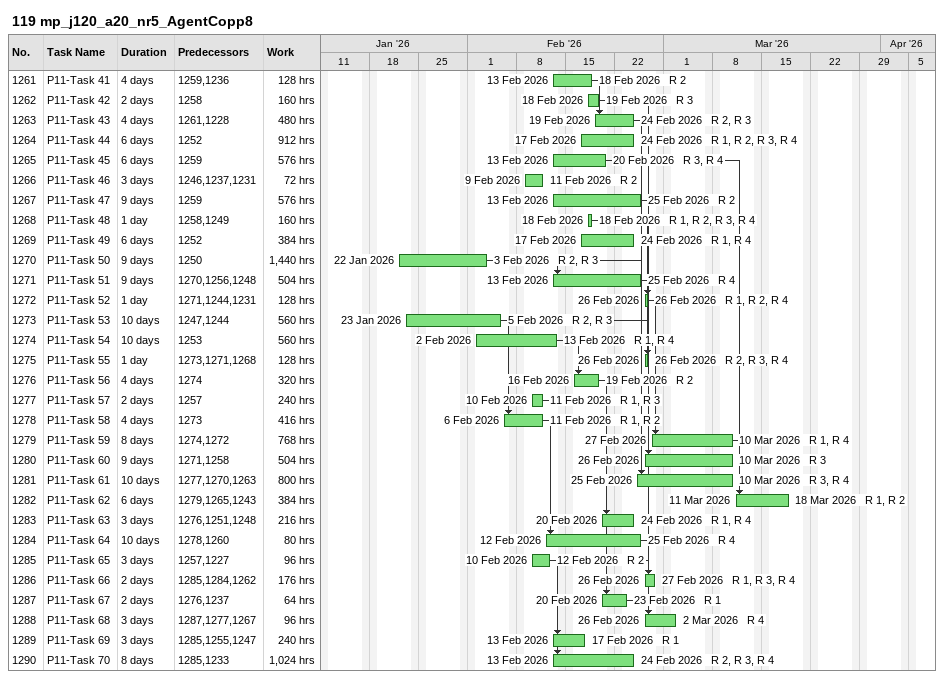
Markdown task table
119 mp_j120_a20_nr5_AgentCopp8

| ID | Task | Duration | Start | Finish | Predecessors | Resources | Work (h) |
|---|---|---|---|---|---|---|---|
| 1261 | P11-Task 41 | 4d | 2026-02-13 | 2026-02-18 | 1259, 1236 | R 2 | 128 |
| 1262 | P11-Task 42 | 2d | 2026-02-18 | 2026-02-19 | 1258 | R 3 | 160 |
| 1263 | P11-Task 43 | 4d | 2026-02-19 | 2026-02-24 | 1261, 1228 | R 2, R 3 | 480 |
| 1264 | P11-Task 44 | 6d | 2026-02-17 | 2026-02-24 | 1252 | R 1, R 2, R 3, R 4 | 912 |
| 1265 | P11-Task 45 | 6d | 2026-02-13 | 2026-02-20 | 1259 | R 3, R 4 | 576 |
| 1266 | P11-Task 46 | 3d | 2026-02-09 | 2026-02-11 | 1246, 1237, 1231 | R 2 | 72 |
| 1267 | P11-Task 47 | 9d | 2026-02-13 | 2026-02-25 | 1259 | R 2 | 576 |
| 1268 | P11-Task 48 | 1d | 2026-02-18 | 2026-02-18 | 1258, 1249 | R 1, R 2, R 3, R 4 | 160 |
| 1269 | P11-Task 49 | 6d | 2026-02-17 | 2026-02-24 | 1252 | R 1, R 4 | 384 |
| 1270 | P11-Task 50 | 9d | 2026-01-22 | 2026-02-03 | 1250 | R 2, R 3 | 1440 |
| 1271 | P11-Task 51 | 9d | 2026-02-13 | 2026-02-25 | 1270, 1256, 1248 | R 4 | 504 |
| 1272 | P11-Task 52 | 1d | 2026-02-26 | 2026-02-26 | 1271, 1244, 1231 | R 1, R 2, R 4 | 128 |
| 1273 | P11-Task 53 | 10d | 2026-01-23 | 2026-02-05 | 1247, 1244 | R 2, R 3 | 560 |
| 1274 | P11-Task 54 | 10d | 2026-02-02 | 2026-02-13 | 1253 | R 1, R 4 | 560 |
| 1275 | P11-Task 55 | 1d | 2026-02-26 | 2026-02-26 | 1273, 1271, 1268 | R 2, R 3, R 4 | 128 |
| 1276 | P11-Task 56 | 4d | 2026-02-16 | 2026-02-19 | 1274 | R 2 | 320 |
| 1277 | P11-Task 57 | 2d | 2026-02-10 | 2026-02-11 | 1257 | R 1, R 3 | 240 |
| 1278 | P11-Task 58 | 4d | 2026-02-06 | 2026-02-11 | 1273 | R 1, R 2 | 416 |
| 1279 | P11-Task 59 | 8d | 2026-02-27 | 2026-03-10 | 1274, 1272 | R 1, R 4 | 768 |
| 1280 | P11-Task 60 | 9d | 2026-02-26 | 2026-03-10 | 1271, 1258 | R 3 | 504 |
| 1281 | P11-Task 61 | 10d | 2026-02-25 | 2026-03-10 | 1277, 1270, 1263 | R 3, R 4 | 800 |
| 1282 | P11-Task 62 | 6d | 2026-03-11 | 2026-03-18 | 1279, 1265, 1243 | R 1, R 2 | 384 |
| 1283 | P11-Task 63 | 3d | 2026-02-20 | 2026-02-24 | 1276, 1251, 1248 | R 1, R 4 | 216 |
| 1284 | P11-Task 64 | 10d | 2026-02-12 | 2026-02-25 | 1278, 1260 | R 4 | 80 |
| 1285 | P11-Task 65 | 3d | 2026-02-10 | 2026-02-12 | 1257, 1227 | R 2 | 96 |
| 1286 | P11-Task 66 | 2d | 2026-02-26 | 2026-02-27 | 1285, 1284, 1262 | R 1, R 3, R 4 | 176 |
| 1287 | P11-Task 67 | 2d | 2026-02-20 | 2026-02-23 | 1276, 1237 | R 1 | 64 |
| 1288 | P11-Task 68 | 3d | 2026-02-26 | 2026-03-02 | 1287, 1277, 1267 | R 4 | 96 |
| 1289 | P11-Task 69 | 3d | 2026-02-13 | 2026-02-17 | 1285, 1255, 1247 | R 1 | 240 |
| 1290 | P11-Task 70 | 8d | 2026-02-13 | 2026-02-24 | 1285, 1233 | R 2, R 3, R 4 | 1024 |
